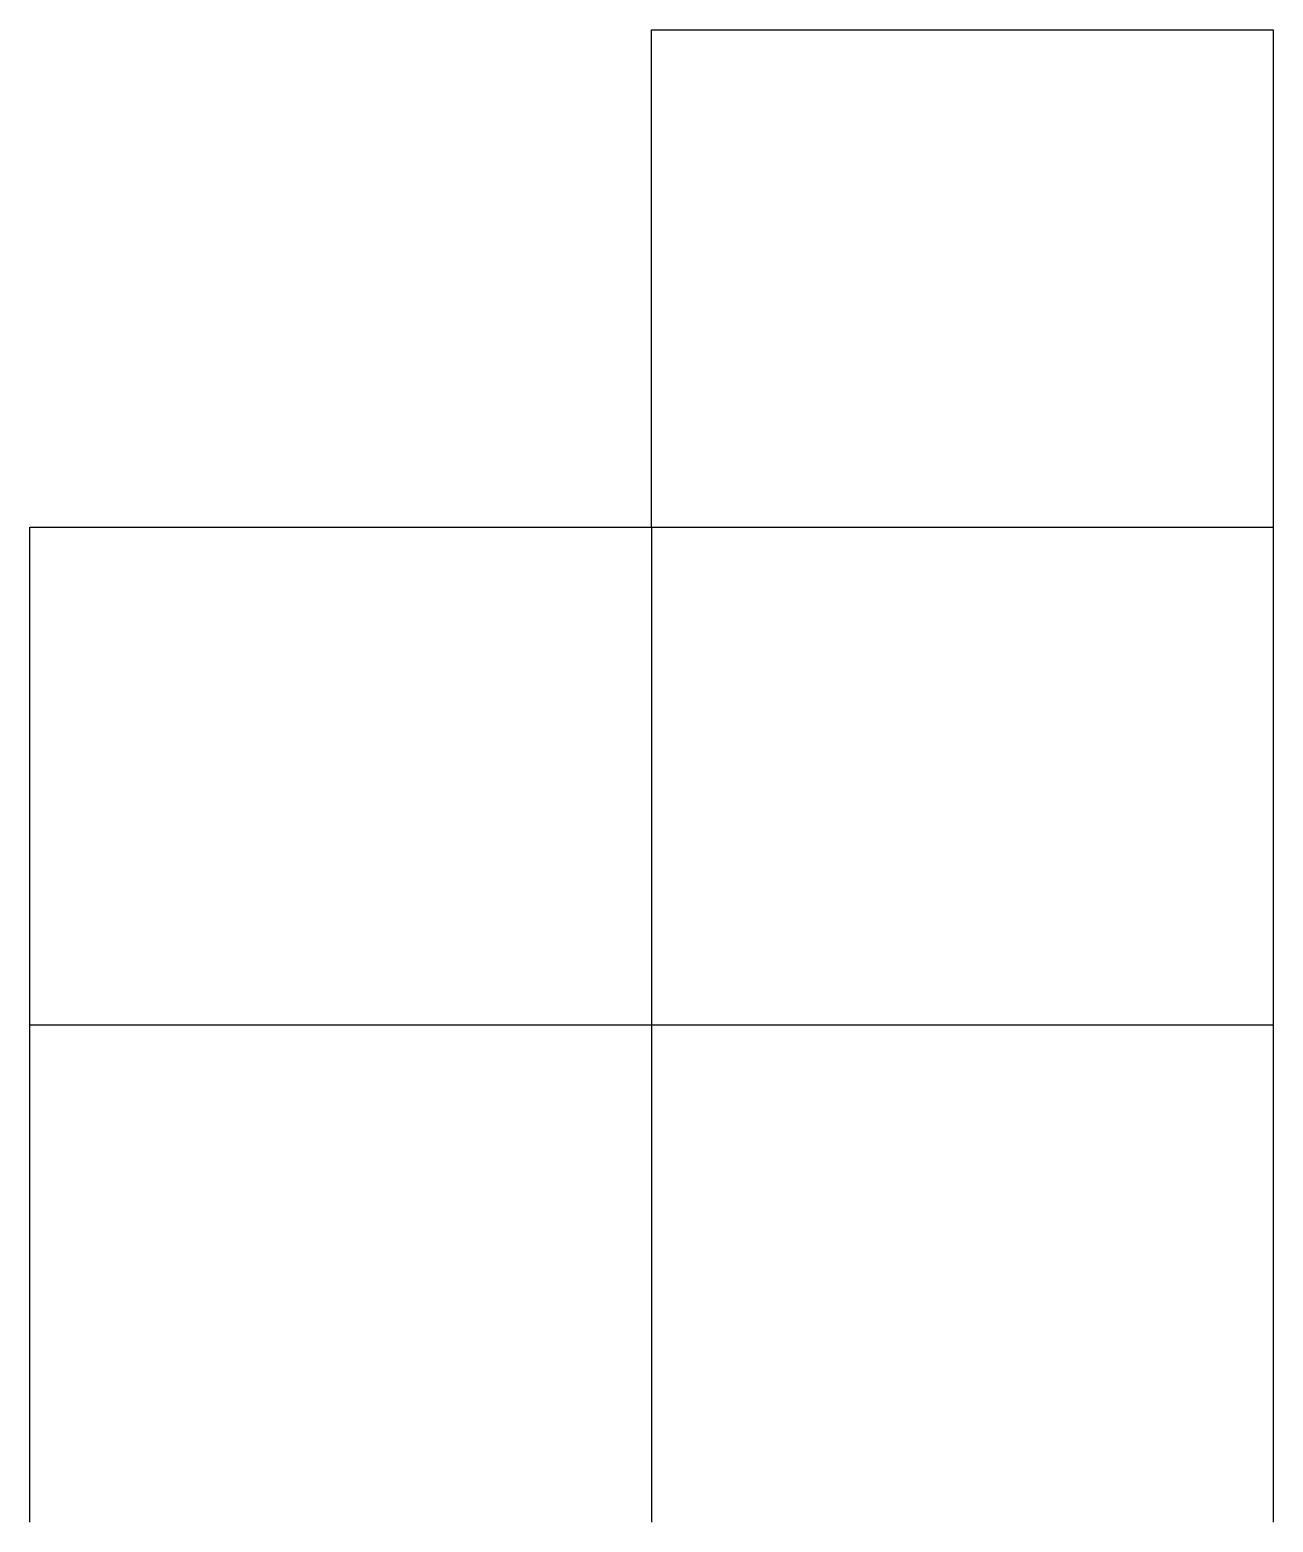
# Model space of a CAD drawing. Extents: x 0 to 10, y 0 to 12.
import ezdxf

# ---------------------------------------------------------------- set-up
doc = ezdxf.new("R2010")
doc.units = 0
doc.layers.get('0').update_dxf_attribs({"linetype": 'CONTINUOUS'})

msp = doc.modelspace()

# ---------------------------------------------------------------- linework, layer by layer
for p, q in [((5, 8), (10, 8)), ((10, 8), (10, 4)), ((5, 4), (10, 4)), ((10, 4), (10, 0))]:
    msp.add_line(p, q)
for points in [[(5, 8), (5, 12), (10, 12), (10, 8)], [(0, 4), (0, 8), (5, 8), (5, 4)], [(0, 0), (0, 4), (5, 4), (5, 0)]]:
    msp.add_lwpolyline(points)

doc.saveas('drawing.dxf')
